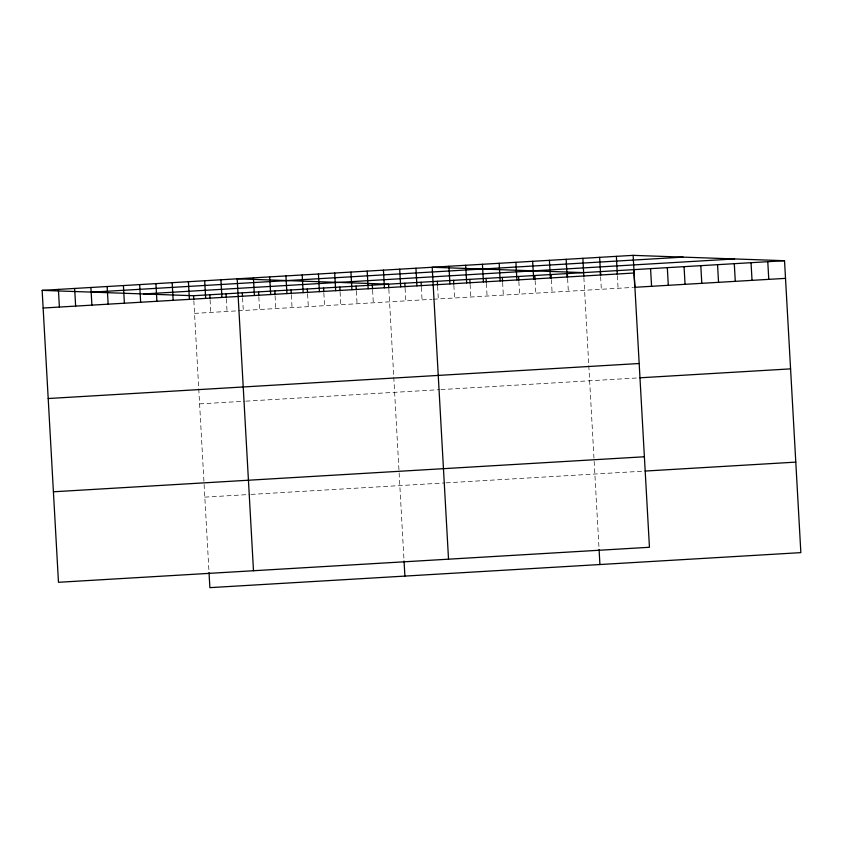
<?xml version="1.0" encoding="UTF-8"?>
<svg xmlns="http://www.w3.org/2000/svg" width="843" height="843" viewBox="0 0 843 843"><rect width="100%" height="100%" fill="white"/><g stroke="black" fill="none" stroke-linecap="round" stroke-linejoin="round"><path stroke-width="0.63" stroke-dasharray="4.21 3.16" d="M194.543 313.385L237.041 310.867M238.295 310.793L432.069 299.307M433.313 299.233L633.525 287.379M199.601 403.892L244.607 401.226M245.85 401.152L439.624 389.666M440.878 389.592L638.594 377.885M204.807 497.138L249.813 494.472M251.066 494.398L444.841 482.923M446.095 482.849L643.799 471.132M617.371 275.682L618.077 288.285M600.627 276.673L601.333 289.286M583.883 277.663L588.73 364.439M588.804 365.693L599.078 549.457M567.624 278.622L568.33 291.235M551.375 279.591L552.081 292.205M535.126 280.55L535.832 293.164M518.866 281.509L519.573 294.123M502.618 282.479L503.324 295.092M486.369 283.438L487.075 296.051M470.12 284.407L470.815 297.01M453.861 285.366L454.567 297.979M437.612 286.325L438.318 298.938M421.363 287.294L422.069 299.908M405.104 288.253L405.81 300.867M388.855 289.212L393.713 375.999M393.776 377.253L403.976 559.752M372.606 290.182L373.312 302.795M356.357 291.141L357.053 303.754M340.098 292.11L340.804 304.713M323.849 293.069L324.555 305.682M307.6 294.028L308.306 306.641M291.341 294.997L292.047 307.611M275.092 295.956L275.798 308.57M258.843 296.926L259.549 309.529M242.584 297.885L243.29 310.498M226.335 298.844L227.041 311.457M210.086 299.813L210.792 312.416M193.837 300.772L198.685 387.548M198.758 388.802L208.959 571.301"/><path stroke-width="1.26" d="M633.125 255.355L649.447 547.276L58.473 582.292L42.15 290.371L633.125 255.355L784.527 260.708L800.85 552.629L209.875 587.645L209.032 572.566M92.108 292.142L683.093 257.126M143.584 293.954L734.569 258.949M42.15 290.371L193.553 295.724L784.527 260.708M43.141 308.022L634.115 273.006M785.518 278.369L634.821 287.294L633.831 269.644M48.199 398.528L639.173 363.512M639.879 377.801L790.576 368.876M53.415 491.785L644.389 456.769M645.095 471.058L795.792 462.122M583.598 272.616L432.196 267.263L448.518 559.172M767.783 261.709L768.774 279.36M751.039 262.7L752.03 280.35M734.295 263.69L735.286 281.341M717.551 264.681L718.542 282.342M700.807 265.671L701.798 283.332M684.063 266.662L685.053 284.323M667.319 267.652L668.309 285.313M650.575 268.654L651.565 286.304M616.381 256.346L617.297 274.418M599.636 257.336L600.627 274.997M600.342 271.625L600.553 275.408M582.892 258.327L583.809 276.399M599.078 549.457L599.921 564.536M567.35 273.585L567.56 277.368M566.148 259.317L567.139 276.978M551.09 274.544L551.301 278.327M549.404 260.318L550.395 277.969M534.841 275.503L535.052 279.286M532.66 261.309L533.651 278.959M518.593 276.472L518.803 280.255M515.916 262.299L516.907 279.95M502.333 277.431L502.544 281.214M499.172 263.29L500.162 280.951M486.084 278.39L486.295 282.184M482.428 264.281L483.418 281.941M469.836 279.36L470.046 283.143M465.684 265.271L466.674 282.932M453.576 280.319L453.797 284.102M448.94 266.262L449.93 283.922M437.327 281.288L437.538 285.071M421.079 282.247L421.289 286.03M415.947 268.222L416.927 285.882M404.83 283.206L405.04 286.989M399.687 269.18L400.678 286.841M388.781 287.958L388.57 284.175L237.178 278.812L253.49 570.732M404.05 561.006L404.893 576.096M383.439 270.15L384.429 287.8M372.321 285.134L372.532 288.917M367.19 271.109L368.18 288.77M356.073 286.104L356.283 289.887M350.941 272.068L351.921 289.729M339.813 287.063L340.035 290.846M334.682 273.037L335.672 290.687M323.564 288.021L323.775 291.804M318.433 273.996L319.423 291.657M307.316 288.991L307.526 292.774M302.184 274.966L303.164 292.616M291.067 289.95L291.278 293.733M285.925 275.924L286.915 293.585M274.807 290.909L275.018 294.692M269.676 276.883L270.666 294.544M258.559 291.878L258.769 295.661M253.427 277.853L254.407 295.503M242.31 292.837L242.521 296.62M226.05 293.807L226.261 297.59M220.919 279.781L221.909 297.431M209.802 294.765L210.012 298.548M204.67 280.74L205.66 298.39M193.553 295.724L193.764 299.507M188.421 281.699L189.401 299.36M172.162 282.668L173.152 300.319M155.913 283.627L156.903 301.288M139.664 284.586L140.644 302.247M123.405 285.556L124.395 303.206M107.156 286.515L108.146 304.175M90.907 287.484L91.898 305.134M74.658 288.443L75.638 306.093M58.399 289.402L59.389 307.063"/></g></svg>
